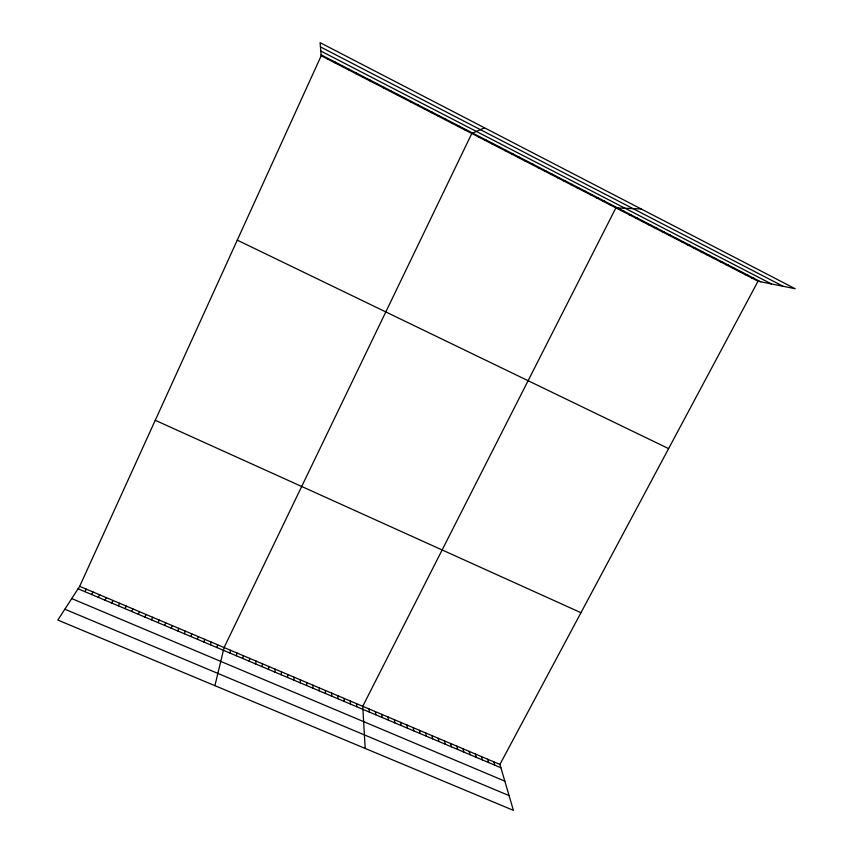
<?xml version="1.0" encoding="UTF-8"?>
<svg xmlns="http://www.w3.org/2000/svg" width="853" height="853" viewBox="0 0 853 853"><rect width="100%" height="100%" fill="white"/><g stroke="black" fill="none" stroke-linecap="round" stroke-linejoin="round"><path stroke-width="1.28" d="M331.71 696.133L331.721 693.137M325.43 693.478L325.483 690.493M335.165 62.973L335.186 62.088M319.15 690.813L319.235 687.849M312.848 688.147L312.966 685.194M306.536 685.481L306.696 682.539M300.213 682.805L300.416 679.873M342.128 66.566L342.192 65.702M293.88 680.118L294.114 677.207M287.536 677.431L287.813 674.531M281.181 674.744L281.49 671.855M274.805 672.047L275.156 669.168M349.08 70.159L349.186 69.317M268.428 669.349L268.812 666.481M262.031 666.641L262.457 663.794M255.633 663.933L256.092 661.096M249.215 661.214L249.716 658.388M356.01 73.742L356.17 72.921M242.785 658.495L243.329 655.68M236.345 655.765L236.931 652.971M229.894 653.035L230.513 650.253M214.903 685.673L224.094 647.534L471.784 133.494L484.515 127.811M362.93 77.314L363.133 76.514M216.95 647.555L217.654 644.804M210.456 644.804L211.203 642.074M203.963 642.053L204.741 639.334M197.448 639.302L198.269 636.594M190.923 636.541L191.786 633.843M369.839 80.875L370.085 80.107M184.387 633.768L185.293 631.092M177.829 630.996L178.778 628.33M171.272 628.224L172.263 625.569M164.693 625.441L165.727 622.797M376.738 84.436L377.026 83.69M158.114 622.647L159.18 620.024M151.514 619.854L152.623 617.252M144.903 617.06L146.055 614.469M758.018 281.234L499.922 764.416L513.399 810.35L57.823 620.056L79.67 586.342L321.197 55.765L320.099 42.65L795.177 288.73L758.018 281.234L321.197 55.765M138.271 614.256L139.476 611.676M383.615 87.987L383.957 87.262M131.639 611.441L132.876 608.882M124.986 608.626L126.276 606.078M118.332 605.811L119.655 603.274M111.658 602.986L113.022 600.469M390.482 91.527L390.866 90.834M104.972 600.149L106.38 597.654M98.266 597.313L99.716 594.829M91.559 594.477L93.052 592.003M84.831 591.63L86.366 589.178M397.327 95.056L397.754 94.395M404.162 98.585L404.642 97.946M410.986 102.115L411.509 101.486M417.799 105.623L418.365 105.026M424.591 109.131L425.199 108.566M431.373 112.639L432.034 112.084M438.143 116.125L438.847 115.603M444.903 119.612L445.639 119.111M451.642 123.099L452.431 122.619M458.37 126.564L459.202 126.116M465.088 130.029L465.962 129.603M478.469 136.938L479.429 136.555M485.144 140.393L486.146 140.031M491.808 143.826L492.853 143.485M498.451 147.26L499.549 146.94M505.093 150.682L506.224 150.384M511.715 154.094L512.888 153.828M518.315 157.506L519.53 157.261M524.915 160.918L526.173 160.684M531.494 164.309L532.794 164.107M538.062 167.7L539.405 167.519M544.619 171.09L546.005 170.931M551.166 174.46L552.584 174.321M557.691 177.829L559.163 177.723M564.206 181.199L565.72 181.103M570.71 184.557L572.267 184.483M577.204 187.905L578.792 187.852M583.687 191.253L585.318 191.221M590.148 194.591L591.822 194.58M596.61 197.917L598.316 197.939M603.05 201.244L604.798 201.276M609.479 204.56L611.26 204.624M641.221 208.985L615.887 207.876L362.738 706.284L365.201 748.444M622.487 211.277L624.353 211.384M629.066 214.679L630.985 214.796M635.645 218.069L637.596 218.208M642.202 221.449L644.186 221.62M648.738 224.829L650.775 225.021M655.275 228.199L657.343 228.412M661.789 231.568L663.901 231.792M668.294 234.916L670.447 235.172M674.787 238.275L676.973 238.541M681.27 241.612L683.498 241.911M687.731 244.95L690.002 245.269M694.182 248.287L696.496 248.618M700.622 251.603L702.968 251.966M707.052 254.93L709.44 255.303M713.471 258.235L715.891 258.64M719.868 261.54L722.331 261.956M726.266 264.835L728.761 265.283M732.642 268.13L735.169 268.588M738.997 271.414L741.577 271.894M745.351 274.698L747.964 275.199M751.696 277.961L754.34 278.483M71.748 598.582L504.827 781.145M64.86 609.202L509.07 795.604M78.092 588.783L500.903 767.753M79.67 586.342L499.922 764.416M155.257 420.294L580.957 612.699M237.273 240.141L668.613 448.614M320.803 51.031L771.496 283.953M321.123 54.827L760.705 281.778M320.451 46.894L783.203 286.32M493.802 761.825L494.751 765.152M487.681 759.223L488.588 762.539M481.54 756.622L482.414 759.927M475.388 754.02L476.23 757.315M469.235 751.408L470.035 754.692M463.062 748.795L463.829 752.058M456.877 746.172L457.613 749.424M450.683 743.549L451.376 746.791M444.477 740.916L445.138 744.147M438.261 738.282L438.879 741.502M432.034 735.638L432.62 738.847M425.786 732.994L426.34 736.192M419.537 730.349L420.049 733.527M413.279 727.694L413.748 730.861M406.998 725.039L407.435 728.185M400.707 722.374L401.113 725.508M394.417 719.708L394.779 722.832M388.104 717.032L388.435 720.145M381.781 714.345L382.069 717.448M375.448 711.669L375.704 714.75M369.104 708.982L369.317 712.052M356.565 703.661L356.703 706.71M328.16 58.462L328.192 59.379M350.37 701.038L350.466 704.077M344.164 698.415L344.228 701.433M337.948 695.781L337.98 698.788"/></g></svg>
